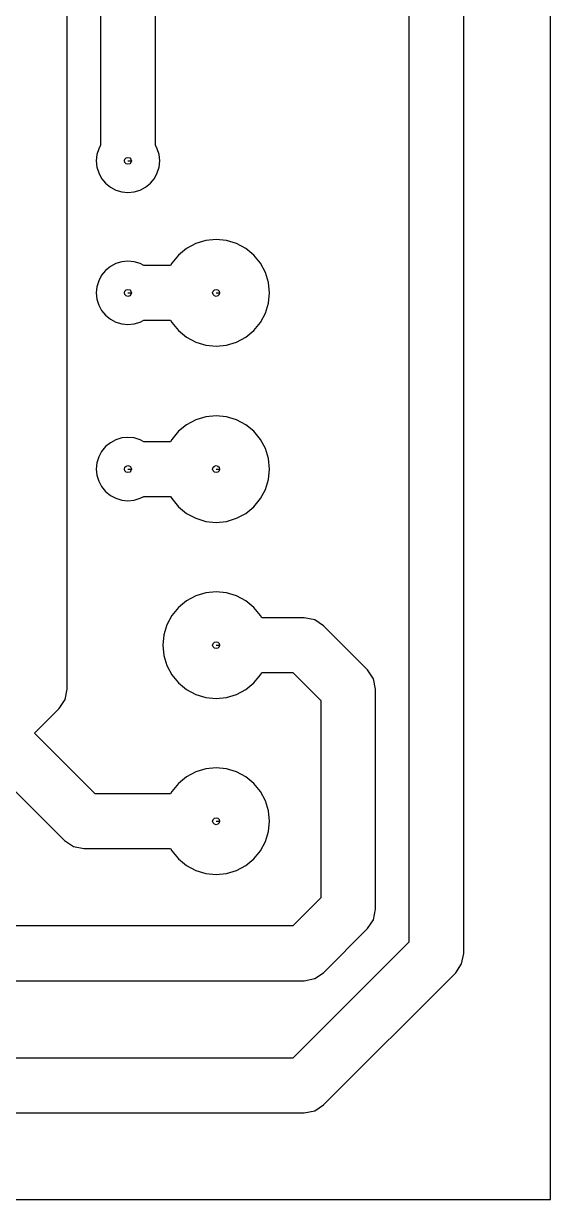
# Model space of a CAD drawing. Extents: x 1.8 to 92.2, y 1.8 to 69.3.
# Drawn here: x 77 to 92.19, y 1.79 to 35.71 of the extents above; entities that cross this region are included whole.
import ezdxf

# ---------------------------------------------------------------- set-up
doc = ezdxf.new("R2010")
doc.units = 0
doc.header["$LTSCALE"] = 0.000394
doc.layers.add('PLAN_1', color=7, linetype='CONTINUOUS')

msp = doc.modelspace()

# ---------------------------------------------------------------- linework, layer by layer
at = {"layer": 'PLAN_1', "color": 7}
for p, q in [((92.189964, 1.79), (92.189964, 69.329971)), ((89.688934, 8.889999), (89.688934, 53.339996)), ((88.111, 53.013195), (88.111, 9.216801)), ((80.798935, 32.202316), (80.798935, 43.179996)), ((79.221001, 42.853195), (79.221001, 32.20232)), ((78.258934, 16.509998), (78.258934, 36.829998)), ((79.11409, 31.9282), (79.096542, 31.749998)), ((79.166069, 32.099552), (79.11409, 31.9282)), ((79.221001, 32.20232), (79.166069, 32.099552)), ((80.853867, 32.099552), (80.798935, 32.202316)), ((80.905846, 31.9282), (80.853867, 32.099552)), ((80.923393, 31.749998), (80.905846, 31.9282)), ((79.096542, 31.749998), (79.11409, 31.571796)), ((79.11409, 31.571796), (79.166069, 31.400444)), ((79.909966, 31.749998), (79.923363, 31.799997)), ((79.923363, 31.699999), (79.909966, 31.749998)), ((79.923363, 31.799997), (79.959961, 31.836601)), ((79.959961, 31.663395), (79.923363, 31.699999)), ((79.959961, 31.836601), (80.009964, 31.849998)), ((80.009964, 31.649998), (79.959961, 31.663395)), ((80.009964, 31.849998), (80.059967, 31.836601)), ((80.009964, 31.749998), (80.109962, 31.749998)), ((80.059967, 31.663395), (80.009964, 31.649998)), ((80.059967, 31.836601), (80.096565, 31.799997)), ((80.096565, 31.699999), (80.059967, 31.663395)), ((80.096565, 31.799997), (80.109962, 31.749998)), ((80.109962, 31.749998), (80.096565, 31.699999)), ((80.853867, 31.400444), (80.905846, 31.571796)), ((80.905846, 31.571796), (80.923393, 31.749998)), ((79.166069, 31.400444), (79.250481, 31.242525)), ((79.250481, 31.242525), (79.364075, 31.104107)), ((80.655861, 31.104107), (80.769455, 31.242525)), ((80.769455, 31.242525), (80.853867, 31.400444)), ((79.364075, 31.104107), (79.502495, 30.990511)), ((79.502495, 30.990511), (79.660416, 30.906101)), ((79.660416, 30.906101), (79.831764, 30.854122)), ((80.188171, 30.854122), (80.35952, 30.906101)), ((80.35952, 30.906101), (80.517441, 30.990511)), ((80.517441, 30.990511), (80.655861, 31.104107)), ((79.831764, 30.854122), (80.009964, 30.836571)), ((80.009964, 30.836571), (80.188171, 30.854122)), ((81.695351, 29.219019), (81.46225, 29.027716)), ((81.961296, 29.36117), (81.695351, 29.219019)), ((82.249863, 29.448708), (81.961296, 29.36117)), ((82.549965, 29.478264), (82.249863, 29.448708)), ((82.850067, 29.448708), (82.549965, 29.478264)), ((83.138634, 29.36117), (82.850067, 29.448708)), ((83.404579, 29.219019), (83.138634, 29.36117)), ((83.637688, 29.027716), (83.404579, 29.219019)), ((79.831764, 28.835873), (79.660416, 28.783894)), ((80.009964, 28.853424), (79.831764, 28.835873)), ((80.188171, 28.835873), (80.009964, 28.853424)), ((80.35952, 28.783894), (80.188171, 28.835873)), ((81.46225, 29.027716), (81.270943, 28.794613)), ((83.828987, 28.794613), (83.637688, 29.027716)), ((79.364075, 28.585888), (79.250481, 28.44747)), ((79.502495, 28.699484), (79.364075, 28.585888)), ((79.660416, 28.783894), (79.502495, 28.699484)), ((80.462288, 28.728964), (80.35952, 28.783894)), ((81.235855, 28.728964), (80.462288, 28.728964)), ((81.270943, 28.794613), (81.235855, 28.728964)), ((83.971138, 28.528666), (83.828987, 28.794613)), ((84.058678, 28.240097), (83.971138, 28.528666)), ((79.166069, 28.289551), (79.11409, 28.118198)), ((79.250481, 28.44747), (79.166069, 28.289551)), ((84.088234, 27.939997), (84.058678, 28.240097)), ((79.11409, 28.118198), (79.096542, 27.939997)), ((79.096542, 27.939997), (79.11409, 27.761795)), ((79.909966, 27.939997), (79.923363, 27.989996)), ((79.923363, 27.889997), (79.909966, 27.939997)), ((79.923363, 27.989996), (79.959961, 28.0266)), ((79.959961, 27.853394), (79.923363, 27.889997)), ((79.959961, 28.0266), (80.009964, 28.039997)), ((80.009964, 27.839996), (79.959961, 27.853394)), ((80.009964, 28.039997), (80.059967, 28.0266)), ((80.009964, 27.939997), (80.109962, 27.939997)), ((80.059967, 27.853394), (80.009964, 27.839996)), ((80.059967, 28.0266), (80.096565, 27.989996)), ((80.096565, 27.889997), (80.059967, 27.853394)), ((80.096565, 27.989996), (80.109962, 27.939997)), ((80.109962, 27.939997), (80.096565, 27.889997)), ((82.449966, 27.939997), (82.463364, 27.989996)), ((82.463364, 27.889997), (82.449966, 27.939997)), ((82.463364, 27.989996), (82.499962, 28.0266)), ((82.499962, 27.853394), (82.463364, 27.889997)), ((82.499962, 28.0266), (82.549965, 28.039997)), ((82.549965, 27.839996), (82.499962, 27.853394)), ((82.549965, 28.039997), (82.599968, 28.0266)), ((82.549965, 27.939997), (82.649963, 27.939997)), ((82.599968, 27.853394), (82.549965, 27.839996)), ((82.599968, 28.0266), (82.636566, 27.989996)), ((82.636566, 27.889997), (82.599968, 27.853394)), ((82.636566, 27.989996), (82.649963, 27.939997)), ((82.649963, 27.939997), (82.636566, 27.889997)), ((84.058678, 27.639896), (84.088234, 27.939997)), ((79.11409, 27.761795), (79.166069, 27.590443)), ((79.166069, 27.590443), (79.250481, 27.432524)), ((83.971138, 27.351328), (84.058678, 27.639896)), ((79.250481, 27.432524), (79.364075, 27.294106)), ((79.364075, 27.294106), (79.502495, 27.18051)), ((79.502495, 27.18051), (79.660416, 27.0961)), ((80.35952, 27.0961), (80.462288, 27.15103)), ((80.462288, 27.15103), (81.235855, 27.15103)), ((81.235855, 27.15103), (81.270943, 27.085381)), ((83.828987, 27.085381), (83.971138, 27.351328)), ((79.660416, 27.0961), (79.831764, 27.044121)), ((79.831764, 27.044121), (80.009964, 27.026569)), ((80.009964, 27.026569), (80.188171, 27.044121)), ((80.188171, 27.044121), (80.35952, 27.0961)), ((81.270943, 27.085381), (81.46225, 26.852278)), ((81.46225, 26.852278), (81.695351, 26.660975)), ((83.404579, 26.660975), (83.637688, 26.852278)), ((83.637688, 26.852278), (83.828987, 27.085381)), ((81.695351, 26.660975), (81.961296, 26.518824)), ((81.961296, 26.518824), (82.249863, 26.431286)), ((82.850067, 26.431286), (83.138634, 26.518824)), ((83.138634, 26.518824), (83.404579, 26.660975)), ((82.249863, 26.431286), (82.549965, 26.40173)), ((82.549965, 26.40173), (82.850067, 26.431286)), ((81.695351, 24.139021), (81.46225, 23.947718)), ((81.961296, 24.281172), (81.695351, 24.139021)), ((82.249863, 24.36871), (81.961296, 24.281172)), ((82.549965, 24.398266), (82.249863, 24.36871)), ((82.850067, 24.36871), (82.549965, 24.398266)), ((83.138634, 24.281172), (82.850067, 24.36871)), ((83.404579, 24.139021), (83.138634, 24.281172)), ((83.637688, 23.947718), (83.404579, 24.139021)), ((79.831764, 23.755875), (79.660416, 23.703896)), ((80.009964, 23.773426), (79.831764, 23.755875)), ((80.188171, 23.755875), (80.009964, 23.773426)), ((80.35952, 23.703896), (80.188171, 23.755875)), ((81.46225, 23.947718), (81.270943, 23.714615)), ((83.828987, 23.714615), (83.637688, 23.947718)), ((79.364075, 23.50589), (79.250481, 23.367472)), ((79.502495, 23.619486), (79.364075, 23.50589)), ((79.660416, 23.703896), (79.502495, 23.619486)), ((80.462288, 23.648966), (80.35952, 23.703896)), ((81.235855, 23.648966), (80.462288, 23.648966)), ((81.270943, 23.714615), (81.235855, 23.648966)), ((83.971138, 23.448668), (83.828987, 23.714615)), ((84.058678, 23.160099), (83.971138, 23.448668)), ((79.166069, 23.209553), (79.11409, 23.0382)), ((79.250481, 23.367472), (79.166069, 23.209553)), ((84.088234, 22.859999), (84.058678, 23.160099)), ((79.11409, 23.0382), (79.096542, 22.859999)), ((79.096542, 22.859999), (79.11409, 22.681797)), ((79.909966, 22.859999), (79.923363, 22.909998)), ((79.923363, 22.809999), (79.909966, 22.859999)), ((79.923363, 22.909998), (79.959961, 22.946602)), ((79.959961, 22.773396), (79.923363, 22.809999)), ((79.959961, 22.946602), (80.009964, 22.959999)), ((80.009964, 22.759998), (79.959961, 22.773396)), ((80.009964, 22.959999), (80.059967, 22.946602)), ((80.009964, 22.859999), (80.109962, 22.859999)), ((80.059967, 22.773396), (80.009964, 22.759998)), ((80.059967, 22.946602), (80.096565, 22.909998)), ((80.096565, 22.809999), (80.059967, 22.773396)), ((80.096565, 22.909998), (80.109962, 22.859999)), ((80.109962, 22.859999), (80.096565, 22.809999)), ((82.449966, 22.859999), (82.463364, 22.909998)), ((82.463364, 22.809999), (82.449966, 22.859999)), ((82.463364, 22.909998), (82.499962, 22.946602)), ((82.499962, 22.773396), (82.463364, 22.809999)), ((82.499962, 22.946602), (82.549965, 22.959999)), ((82.549965, 22.759998), (82.499962, 22.773396)), ((82.549965, 22.959999), (82.599968, 22.946602)), ((82.549965, 22.859999), (82.649963, 22.859999)), ((82.599968, 22.773396), (82.549965, 22.759998)), ((82.599968, 22.946602), (82.636566, 22.909998)), ((82.636566, 22.809999), (82.599968, 22.773396)), ((82.636566, 22.909998), (82.649963, 22.859999)), ((82.649963, 22.859999), (82.636566, 22.809999)), ((84.058678, 22.559898), (84.088234, 22.859999)), ((79.11409, 22.681797), (79.166069, 22.510445)), ((79.166069, 22.510445), (79.250481, 22.352526)), ((83.971138, 22.27133), (84.058678, 22.559898)), ((79.250481, 22.352526), (79.364075, 22.214108)), ((79.364075, 22.214108), (79.502495, 22.100512)), ((79.502495, 22.100512), (79.660416, 22.016102)), ((80.35952, 22.016102), (80.462288, 22.071032)), ((80.462288, 22.071032), (81.235855, 22.071032)), ((81.235855, 22.071032), (81.270943, 22.005383)), ((83.828987, 22.005383), (83.971138, 22.27133)), ((79.660416, 22.016102), (79.831764, 21.964123)), ((79.831764, 21.964123), (80.009964, 21.946571)), ((80.009964, 21.946571), (80.188171, 21.964123)), ((80.188171, 21.964123), (80.35952, 22.016102)), ((81.270943, 22.005383), (81.46225, 21.77228)), ((81.46225, 21.77228), (81.695351, 21.580976)), ((83.404579, 21.580976), (83.637688, 21.77228)), ((83.637688, 21.77228), (83.828987, 22.005383)), ((81.695351, 21.580976), (81.961296, 21.438826)), ((81.961296, 21.438826), (82.249863, 21.351288)), ((82.850067, 21.351288), (83.138634, 21.438826)), ((83.138634, 21.438826), (83.404579, 21.580976)), ((82.249863, 21.351288), (82.549965, 21.321732)), ((82.549965, 21.321732), (82.850067, 21.351288)), ((81.695351, 19.059021), (81.46225, 18.867718)), ((81.961296, 19.201172), (81.695351, 19.059021)), ((82.249863, 19.28871), (81.961296, 19.201172)), ((82.549965, 19.318266), (82.249863, 19.28871)), ((82.850067, 19.28871), (82.549965, 19.318266)), ((83.138634, 19.201172), (82.850067, 19.28871)), ((83.404579, 19.059021), (83.138634, 19.201172)), ((83.637688, 18.867718), (83.404579, 19.059021)), ((81.46225, 18.867718), (81.270943, 18.634615)), ((83.828987, 18.634615), (83.637688, 18.867718)), ((81.128792, 18.368668), (81.04126, 18.080099)), ((81.270943, 18.634615), (81.128792, 18.368668)), ((83.864075, 18.568966), (83.828987, 18.634615)), ((85.089966, 18.568966), (83.864075, 18.568966)), ((85.391891, 18.508909), (85.089966, 18.568966)), ((85.64785, 18.337883), (85.391891, 18.508909)), ((86.917847, 17.067883), (85.64785, 18.337883)), ((81.04126, 18.080099), (81.011696, 17.779999)), ((81.011696, 17.779999), (81.04126, 17.479898)), ((82.449966, 17.779999), (82.463364, 17.829998)), ((82.463364, 17.73), (82.449966, 17.779999)), ((82.463364, 17.829998), (82.499962, 17.866602)), ((82.499962, 17.693396), (82.463364, 17.73)), ((82.499962, 17.866602), (82.549965, 17.879999)), ((82.549965, 17.679998), (82.499962, 17.693396)), ((82.549965, 17.879999), (82.599968, 17.866602)), ((82.549965, 17.779999), (82.649963, 17.779999)), ((82.599968, 17.693396), (82.549965, 17.679998)), ((82.599968, 17.866602), (82.636566, 17.829998)), ((82.636566, 17.73), (82.599968, 17.693396)), ((82.636566, 17.829998), (82.649963, 17.779999)), ((82.649963, 17.779999), (82.636566, 17.73)), ((81.04126, 17.479898), (81.128792, 17.19133)), ((81.128792, 17.19133), (81.270943, 16.925383)), ((83.828987, 16.925383), (83.864075, 16.991032)), ((83.864075, 16.991032), (84.763168, 16.991032)), ((84.763168, 16.991032), (85.570999, 16.183197)), ((87.088875, 16.811922), (86.917847, 17.067883)), ((81.270943, 16.925383), (81.46225, 16.69228)), ((81.46225, 16.69228), (81.695351, 16.500977)), ((83.404579, 16.500977), (83.637688, 16.69228)), ((83.637688, 16.69228), (83.828987, 16.925383)), ((87.148933, 16.509998), (87.088875, 16.811922)), ((78.198875, 16.208073), (78.258934, 16.509998)), ((81.695351, 16.500977), (81.961296, 16.358826)), ((81.961296, 16.358826), (82.249863, 16.271288)), ((82.850067, 16.271288), (83.138634, 16.358826)), ((83.138634, 16.358826), (83.404579, 16.500977)), ((87.148933, 10.159999), (87.148933, 16.509998)), ((77.315735, 15.239999), (78.027847, 15.952114)), ((78.027847, 15.952114), (78.198875, 16.208073)), ((82.249863, 16.271288), (82.549965, 16.241732)), ((82.549965, 16.241732), (82.850067, 16.271288)), ((85.570999, 16.183197), (85.570999, 10.4868)), ((79.066765, 13.488966), (77.315735, 15.239999)), ((76.199966, 14.12423), (78.182083, 12.142115)), ((81.695351, 13.979021), (81.46225, 13.787718)), ((81.961296, 14.121173), (81.695351, 13.979021)), ((82.249863, 14.208709), (81.961296, 14.121173)), ((82.549965, 14.238266), (82.249863, 14.208709)), ((82.850067, 14.208709), (82.549965, 14.238266)), ((83.138634, 14.121173), (82.850067, 14.208709)), ((83.404579, 13.979022), (83.138634, 14.121173)), ((83.637688, 13.787718), (83.404579, 13.979022)), ((81.46225, 13.787718), (81.270943, 13.554614)), ((83.828987, 13.554614), (83.637688, 13.787718)), ((81.235855, 13.488966), (79.066765, 13.488966)), ((81.270943, 13.554614), (81.235855, 13.488966)), ((83.971138, 13.288669), (83.828987, 13.554614)), ((84.058678, 13.0001), (83.971138, 13.288669)), ((84.088234, 12.699999), (84.058678, 13.0001)), ((82.449966, 12.699999), (82.463364, 12.749999)), ((82.463364, 12.649999), (82.449966, 12.699999)), ((82.463364, 12.749999), (82.499962, 12.786601)), ((82.499962, 12.613397), (82.463364, 12.649999)), ((82.499962, 12.786601), (82.549965, 12.799999)), ((82.549965, 12.599998), (82.499962, 12.613397)), ((82.549965, 12.799999), (82.599968, 12.786601)), ((82.549965, 12.699999), (82.649963, 12.699999)), ((82.599968, 12.613397), (82.549965, 12.599998)), ((82.599968, 12.786601), (82.636566, 12.749999)), ((82.636566, 12.649999), (82.599968, 12.613397)), ((82.636566, 12.749999), (82.649963, 12.699999)), ((82.649963, 12.699999), (82.636566, 12.649999)), ((84.058678, 12.399898), (84.088234, 12.699999)), ((83.971138, 12.111329), (84.058678, 12.399898)), ((78.182083, 12.142115), (78.438042, 11.971088)), ((78.438042, 11.971088), (78.739967, 11.911032)), ((78.739967, 11.911032), (81.235855, 11.911032)), ((81.235855, 11.911032), (81.270943, 11.845383)), ((83.828987, 11.845383), (83.971138, 12.111329)), ((81.270943, 11.845383), (81.46225, 11.612279)), ((81.46225, 11.612279), (81.695351, 11.420976)), ((83.404579, 11.420977), (83.637688, 11.61228)), ((83.637688, 11.61228), (83.828987, 11.845383)), ((81.695351, 11.420976), (81.961296, 11.278825)), ((81.961296, 11.278825), (82.249863, 11.191289)), ((82.850067, 11.191289), (83.138634, 11.278825)), ((83.138634, 11.278825), (83.404579, 11.420977)), ((82.249863, 11.191289), (82.549965, 11.161732)), ((82.549965, 11.161732), (82.850067, 11.191289)), ((85.570999, 10.4868), (84.763168, 9.678967)), ((86.917847, 9.602115), (87.088875, 9.858074)), ((87.088875, 9.858074), (87.148933, 10.159999)), ((84.763168, 9.678967), (65.683395, 9.678967)), ((85.64785, 8.332115), (86.917847, 9.602115)), ((88.111, 9.216801), (84.763168, 5.868967)), ((89.628876, 8.588075), (89.688934, 8.889999)), ((89.457848, 8.332115), (89.628876, 8.588075)), ((85.089966, 8.101032), (85.391891, 8.161089)), ((85.391891, 8.161089), (85.64785, 8.332115)), ((85.64785, 4.522116), (89.457848, 8.332115)), ((65.683395, 8.101032), (85.089966, 8.101032)), ((84.763168, 5.868967), (61.28677, 5.868967)), ((85.391891, 4.351089), (85.64785, 4.522116)), ((60.959969, 4.291033), (85.089966, 4.291033)), ((85.089966, 4.291033), (85.391891, 4.351089)), ((1.790001, 1.79), (92.189964, 1.79))]:
    msp.add_line(p, q, dxfattribs=at)

doc.saveas('drawing.dxf')
